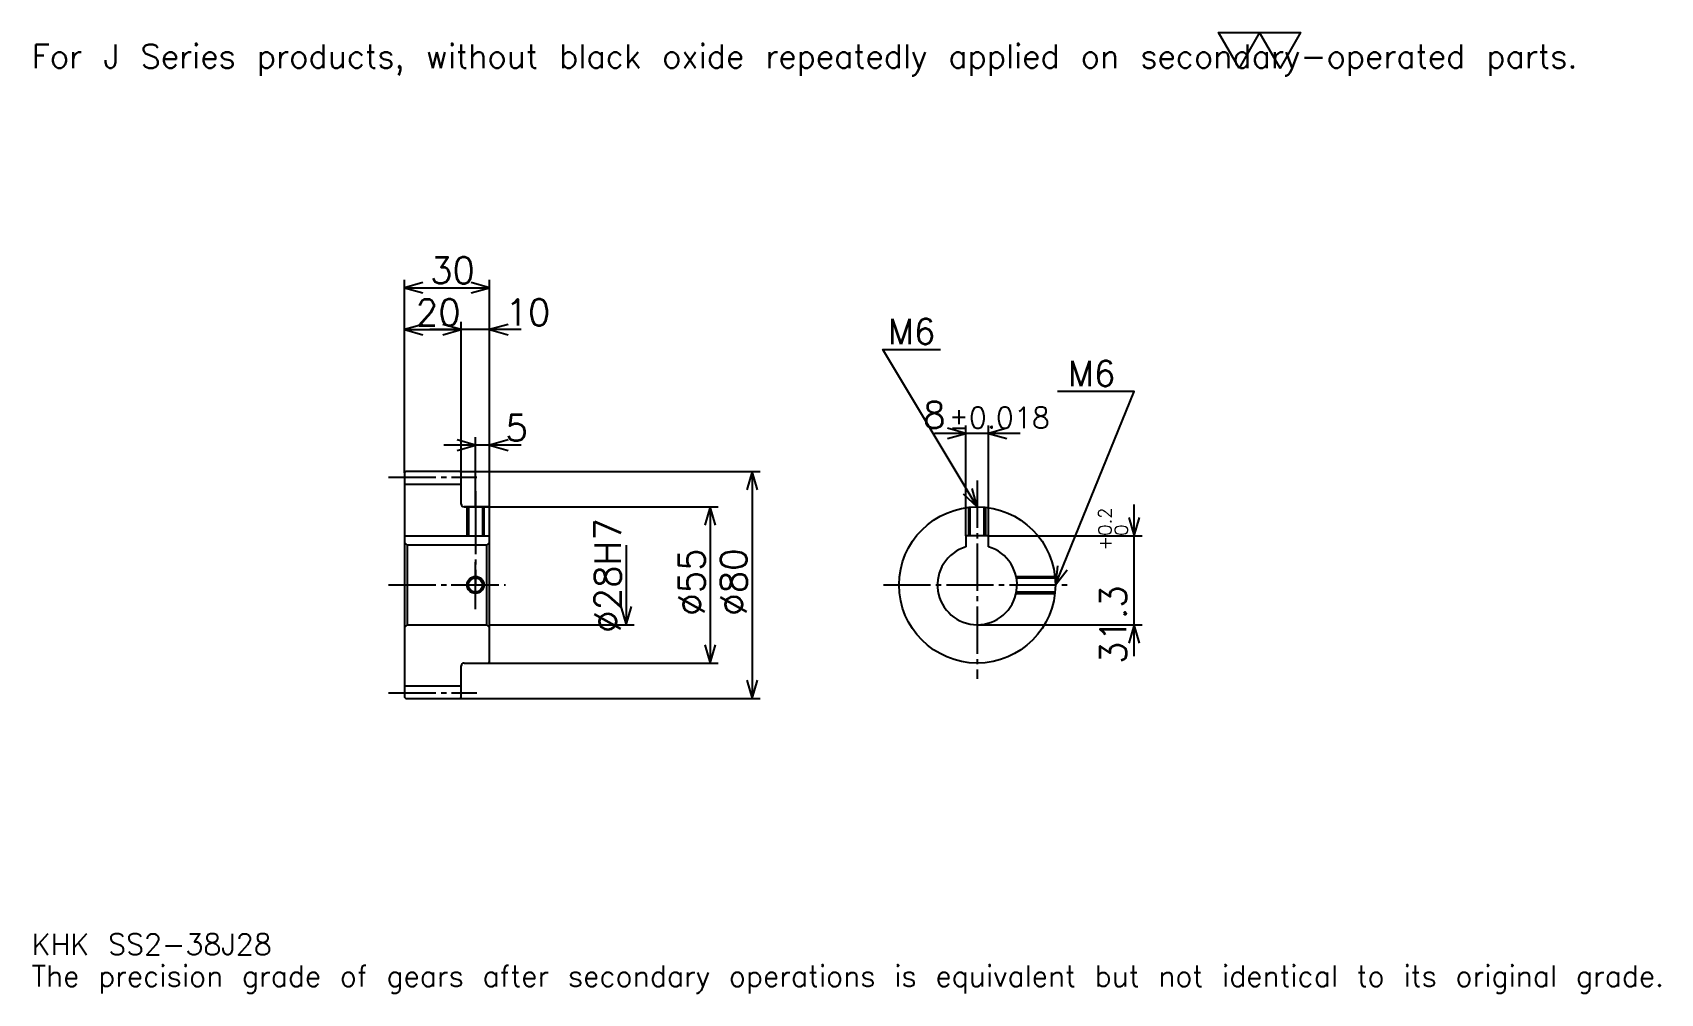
# Model space of a CAD drawing. Extents: x 19 to 592, y 7 to 345.
import ezdxf

# ---------------------------------------------------------------- set-up
doc = ezdxf.new("R2010")
doc.units = 0
doc.linetypes.add('DASHDOT', pattern=[22.173913, 16.630435, -1.847826, 1.847826, -1.847826])
doc.layers.get('0').update_dxf_attribs({"linetype": 'CONTINUOUS'})
doc.layers.add('DASHDOT', color=6, linetype='DASHDOT')
doc.styles.add('KANJI', font='TXT', dxfattribs={"bigfont": 'BIGFONT'})

msp = doc.modelspace()

# ---------------------------------------------------------------- linework, layer by layer
at = {"color": 5}
for p, q in [((149.67392, 190.597824), (149.67392, 258.043457)), ((179.67392, 190.597824), (179.67392, 258.043457)), ((149.67392, 255.271729), (179.67392, 255.271729)), ((169.67392, 190.597824), (169.67392, 243.260864)), ((149.67392, 240.489136), (169.67392, 240.489136)), ((190.76088, 240.489136), (158.58696, 240.489136)), ((347.304352, 167.897827), (347.304352, 206.739136)), ((355.304352, 167.897827), (355.304352, 206.739136)), ((174.67392, 190.597824), (174.67392, 202.608688)), ((366.391296, 203.967392), (336.217407, 203.967392)), ((190.76088, 199.836945), (163.58696, 199.836945)), ((149.67392, 190.097824), (149.67392, 190.597824)), ((169.17392, 190.597824), (179.67392, 190.597824)), ((169.67392, 190.097824), (169.67392, 190.597824)), ((174.67392, 178.097824), (174.67392, 190.597824)), ((174.67392, 178.097824), (174.67392, 190.597824)), ((179.67392, 190.597824), (274.836975, 190.597824)), ((179.67392, 177.597824), (179.67392, 190.597824)), ((272.065216, 190.597824), (272.065216, 110.597824)), ((170.67392, 178.097824), (179.67392, 178.097824)), ((179.67392, 178.097824), (260.054352, 178.097824)), ((257.282623, 178.097824), (257.282623, 123.097824)), ((406.521759, 125.510864), (406.521759, 178.984772)), ((355.304352, 167.897827), (409.293488, 167.897827)), ((227.717407, 164.597824), (227.717407, 136.597824)), ((179.67392, 136.597824), (230.489136, 136.597824)), ((351.304352, 136.597824), (409.293488, 136.597824)), ((170.67392, 123.097824), (179.67392, 123.097824)), ((179.67392, 123.097824), (260.054352, 123.097824)), ((169.17392, 110.597824), (179.67392, 110.597824)), ((179.67392, 110.597824), (274.836975, 110.597824))]:
    msp.add_line(p, q, dxfattribs=at)
at = {"color": 4}
for p, q in [((149.67392, 186.097824), (169.67392, 186.097824)), ((149.67392, 167.897827), (179.67392, 167.897827)), ((150.67392, 164.597824), (150.67392, 136.597824)), ((178.67392, 164.597824), (179.67392, 165.597824)), ((178.67392, 136.597824), (179.67392, 135.597824)), ((149.67392, 115.097824), (169.67392, 115.097824))]:
    msp.add_line(p, q, dxfattribs=at)
at = {"color": 7}
msp.add_lwpolyline([(443.478271, 332.608704), (436.271759, 345.100006), (465.097839, 345.100006), (457.891327, 332.608704), (450.684784, 345.100006), (443.478271, 332.608704)], dxfattribs=at)
at = {"color": 5}
for points in [[(156.141312, 257.119568), (149.67392, 255.271729), (156.141312, 253.42392)], [(173.206528, 253.42392), (179.67392, 255.271729), (173.206528, 257.119568)], [(156.141312, 242.336945), (149.67392, 240.489136), (156.141312, 238.641296)], [(163.206528, 238.641296), (169.67392, 240.489136), (163.206528, 242.336945)], [(163.206528, 238.641296), (169.67392, 240.489136), (163.206528, 242.336945)], [(186.141312, 242.336945), (179.67392, 240.489136), (186.141312, 238.641296)], [(351.304352, 178.097824), (318.043488, 233.532608), (338.369568, 233.532608)], [(378.804352, 150.597824), (406.521759, 218.75), (379.543518, 218.75)], [(168.206528, 197.98912), (174.67392, 199.836945), (168.206528, 201.684784)], [(186.141312, 201.684784), (179.67392, 199.836945), (186.141312, 197.98912)], [(340.836975, 202.119568), (347.304352, 203.967392), (340.836975, 205.815216)], [(361.771729, 205.815216), (355.304352, 203.967392), (361.771729, 202.119568)], [(273.913055, 184.130432), (272.065216, 190.597824), (270.217407, 184.130432)], [(346.392395, 182.692871), (351.304352, 178.097824), (349.561401, 184.594269)], [(259.130432, 171.630432), (257.282623, 178.097824), (255.434784, 171.630432)], [(404.67395, 174.365219), (406.521759, 167.897827), (408.369598, 174.365219)], [(379.529175, 157.284851), (378.804352, 150.597824), (382.952515, 155.892563)], [(225.869568, 143.065216), (227.717407, 136.597824), (229.565216, 143.065216)], [(408.369598, 130.130432), (406.521759, 136.597824), (404.67395, 130.130432)], [(255.434784, 129.565216), (257.282623, 123.097824), (259.130432, 129.565216)], [(270.217407, 117.065216), (272.065216, 110.597824), (273.913055, 117.065216)]]:
    msp.add_lwpolyline(points, dxfattribs=at)
at = {"color": 4}
for points in [[(169.67392, 179.097824), (169.67392, 190.097824), (169.17392, 190.597824), (150.17392, 190.597824), (149.67392, 190.097824), (149.67392, 135.597824)], [(170.67392, 123.097824), (179.17392, 123.097824), (179.67392, 123.597824), (179.67392, 177.597824), (179.17392, 178.097824), (170.67392, 178.097824)], [(171.67392, 178.097824), (171.67392, 167.897827)], [(172.213928, 178.097824), (172.213928, 167.897827)], [(177.133911, 178.097824), (177.133911, 167.897827)], [(177.67392, 178.097824), (177.67392, 167.897827)], [(348.304352, 167.897827), (348.304352, 177.933701)], [(348.84436, 167.897827), (348.84436, 177.987579)], [(353.764343, 167.897827), (353.764343, 177.987579)], [(354.304352, 167.897827), (354.304352, 177.933701)], [(355.304352, 164.014236), (355.304352, 167.897827), (347.304352, 167.897827), (347.304352, 164.014236)], [(149.67392, 135.597824), (150.67392, 136.597824), (178.67392, 136.597824), (178.67392, 164.597824), (150.67392, 164.597824), (149.67392, 165.597824)], [(364.979126, 153.597824), (378.640228, 153.597824)], [(365.086548, 153.057831), (378.694092, 153.057831)], [(364.979126, 147.597824), (378.640228, 147.597824)], [(365.086548, 148.137817), (378.694092, 148.137817)], [(149.67392, 135.597824), (149.67392, 111.097824), (150.17392, 110.597824), (169.17392, 110.597824), (169.67392, 111.097824), (169.67392, 122.097824)]]:
    msp.add_lwpolyline(points, dxfattribs=at)
for centre, radius in [((351.304352, 150.597824), 27.5), ((174.67392, 150.597824), 2.46)]:
    msp.add_circle(centre, radius, dxfattribs=at)
at = {"color": 7}
msp.add_circle((174.67392, 150.597824), 3, dxfattribs=at)
at = {"color": 4}
for centre, radius, start, end in [((170.67392, 179.097824), 1, 180, 270), ((351.304352, 150.597824), 14, 106.601549926, 73.398450074), ((170.67392, 122.097824), 1, 90, 180)]:
    msp.add_arc(centre, radius, start, end, dxfattribs=at)
at = {"layer": 'DASHDOT', "color": 7}
for p, q in [((144.130447, 188.597824), (175.217392, 188.597824)), ((351.304352, 187.33696), (351.304352, 117.554344)), ((174.67392, 178.097824), (174.67392, 150.597824)), ((144.130447, 150.597824), (185.217407, 150.597824)), ((318.260864, 150.597824), (384.347839, 150.597824)), ((144.130447, 112.597824), (175.217392, 112.597824))]:
    msp.add_line(p, q, dxfattribs=at)
for points in [[(174.67392, 183.641296), (174.67392, 162.35434)], [(174.67392, 142.054352), (174.67392, 159.141296)], [(166.130447, 150.597824), (183.217407, 150.597824)]]:
    msp.add_lwpolyline(points, dxfattribs=at)

# ---------------------------------------------------------------- texts
at = {"color": 7, "style": 'KANJI'}
for s, height, p in [('For J Series products, without black oxide repeatedly applied on secondary-operated parts.', 8.315217, (18.47826, 332.608704)), ('30', 9.23913, (158.668488, 256.75)), ('20', 9.23913, (153.668488, 241.967392)), ('10', 9.23913, (185.217407, 241.967392)), ('M6', 8.869566, (319.891296, 235.380432)), ('M6', 8.869566, (383.239136, 220.597824)), ('8', 9.23913, (332.232971, 205.815216)), ('%%p0.018', 7.391304, (341.37854, 205.815216)), ('5', 9.23913, (185.217407, 201.315216)), ('KHK SS2-38J28', 7.391304, (18.47826, 20.326086)), ('The precision grade of gears after secondary operations is equivalent but not identical to its original grade.', 7.391304, (18.47826, 9.23913))]:
    msp.add_text(s, height=height, dxfattribs=at).set_placement(p)
for s, height, p in [('%%c28H7', 9.23913, (225.869568, 133.736404)), ('0.2', 4.619565, (398.576111, 167.938278)), ('+', 4.619565, (398.576111, 162.764374)), ('0', 4.619565, (404.304382, 167.938278)), ('%%c55', 9.23913, (255.434784, 139.741852)), ('%%c80', 9.23913, (270.217407, 139.741852)), ('31.3', 9.23913, (403.75, 122.773758))]:
    msp.add_text(s, height=height, rotation=90, dxfattribs=at).set_placement(p)

doc.saveas('drawing.dxf')
